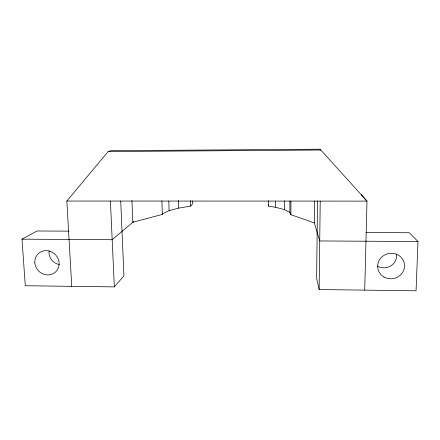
<?xml version="1.0" encoding="UTF-8"?>
<svg xmlns="http://www.w3.org/2000/svg" width="440" height="440" viewBox="0 0 440 440"><rect width="100%" height="100%" fill="white"/><g stroke="black" fill="none" stroke-linecap="round" stroke-linejoin="round"><path stroke-width="0.66" d="M317.51 200.97L316.63 278.08L319.143 289.542L416.053 290.796L418 241.527L319.732 240.944L314.341 222.899L290.879 214.687L289.894 212.438L284.4 209.611L284.416 200.827M289.894 212.438L289.938 200.904M290.879 214.687L290.934 201.146M314.341 222.899L314.578 201.014M319.143 289.542L320.216 201.097M364.711 290.131L366.999 201.108L361.377 194.805M284.4 209.611L275.418 207.235L268.516 206.168L268.626 204.93M131.94 200.558L132.803 222.288L162.316 214.412L162.899 213.565L169.076 210.65L178.602 208.12L190.735 206.09L192.737 203.643L192.676 200.943M66.831 201.042L108.158 151.547L110.858 150.722L320.127 149.204L366.999 201.108L66.831 201.042L71.748 286.336M69.102 231.143L37.026 230.989L22 239.173L25.289 285.736L114.329 286.891L123.926 275.897L120.731 201.042M133.832 221.419L112.178 239.712L22 239.173M108.158 151.547L320.837 150.024L320.127 149.204M365.992 232.54L409.288 232.744L418 241.527M110.413 201.053L114.329 286.891M161.887 200.833L162.316 214.412M168.795 201.042L169.076 210.65M178.398 200.563L178.602 208.12M190.608 200.69L190.735 206.09M268.505 200.701L268.516 206.168M275.418 201.157L275.418 207.235M59.362 264.55A11.858 11.077 44.3 0 1 49.121 250.806M396.638 254.095A12.633 11.99 -11.4 0 1 390.951 265.804A12.633 11.99 -11.4 0 1 377.514 266.195M34.809 262.631A12.601 11.71 44 0 0 53.686 273.383A12.601 11.71 44 0 0 52.404 252.346A12.601 11.71 44 0 0 34.809 262.631M383.983 277.007A13.475 12.738 -10.8 0 0 404.542 266.216A13.475 12.738 -10.8 0 0 384.78 254.903A13.475 12.738 -10.8 0 0 383.983 277.007"/></g></svg>
